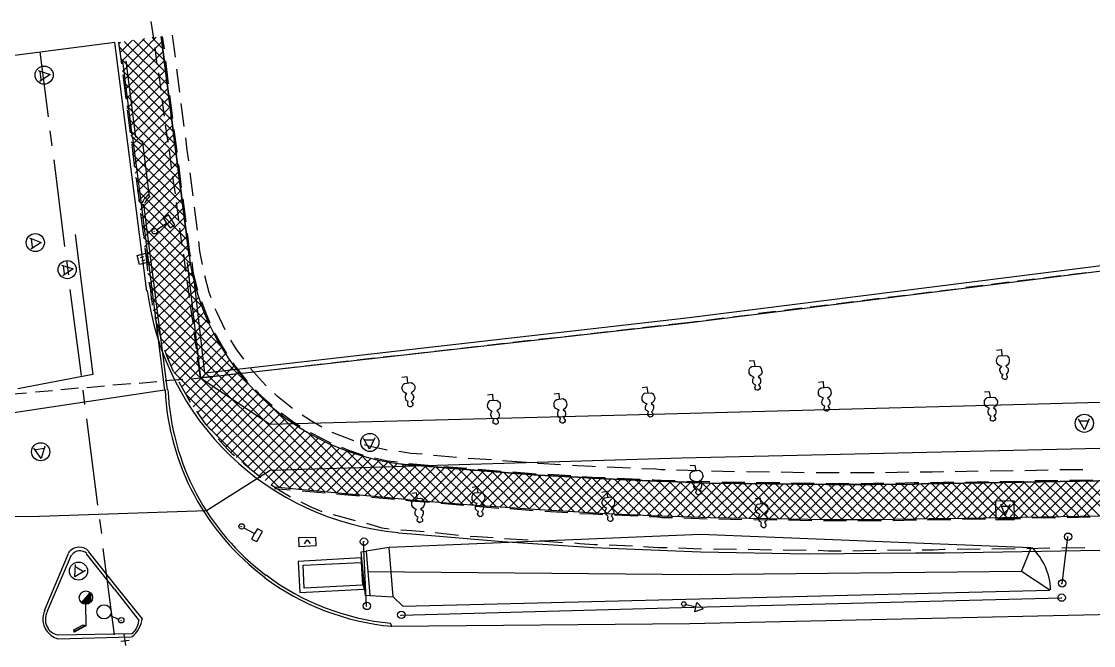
# Model space of a CAD drawing. Header units: millimetres. Extents: x -160 to 389, y -61 to 142.
# Drawn here: x 50.9 to 114.3, y 39.9 to 76.9 of the extents above; entities that cross this region are included whole.
import ezdxf

# ---------------------------------------------------------------- set-up
doc = ezdxf.new("R2010")
doc.units = ezdxf.units.MM
for name, color, linetype, true_color in [('PDF_C-ROAD', 7, 'Continuous', 0x989999), ('PDF_xref_2D-survey$(UV_map)$GR-39', 7, 'Continuous', 0xdcdcdc), ('PDF_xref_2D-survey$(UV_map)$GR-41', 7, 'Continuous', 0xdcdcdc), ('PDF_xref_2D-survey$(UV_map)$GR-45', 7, 'Continuous', 0xdcdcdc), ('PDF_xref_2D-survey$(UV_map)$GR-46', 7, 'Continuous', 0xdcdcdc), ('PDF_xref_2D-survey$(UV_map)$GR-75', 7, 'Continuous', 0xdcdcdc), ('PDF_xref_2D-survey$(UV_map)$GR-85', 7, 'Continuous', 0xdcdcdc), ('PDF_xref_2D-survey$(UV_map)$SI-39', 7, 'Continuous', 0xdcdcdc), ('PDF_xref_2D-survey$(UV_map)$SI-75', 7, 'Continuous', 0xdcdcdc), ('PDF_xref_2D-survey$(UV_map)$SI-82', 7, 'Continuous', 0xdcdcdc)]:
    doc.layers.add(name, color=color, linetype=linetype, true_color=true_color)
doc.layers.add('PDF_C-ROAD-CORR', color=60, linetype='Continuous')
doc.layers.add('PDF_xref_Boundary$lines$(UV_map)$GR-10', color=8, linetype='Continuous')

msp = doc.modelspace()

# ---------------------------------------------------------------- linework, layer by layer
at = {"layer": 'PDF_C-ROAD', "color": 1, "lineweight": 25, "true_color": 0xff0100}
for points in [[(58.303, 60.918), (56.414, 75.629), (47.575, 74.495), (49.204, 61.557)], [(140.522, 43.125), (135.958, 44.113), (133.399, 44.608), (130.841, 45.015), (128.224, 45.334), (125.637, 45.538), (123.049, 45.625), (120.433, 45.654), (105.489, 45.393), (103.774, 45.393), (97.436, 45.334), (91.069, 45.451), (84.731, 45.712), (79.352, 46.061), (73.974, 46.526), (73.16, 46.585)]]:
    msp.add_lwpolyline(points, dxfattribs=at)
at = {"layer": 'PDF_C-ROAD', "color": 7, "lineweight": 25}
for points in [[(52.489, 71.239), (51.995, 75.076)], [(52.692, 69.523), (52.576, 70.395)], [(53.448, 63.563), (52.809, 68.68)], [(53.681, 61.877), (53.565, 62.72)], [(54.437, 55.917), (53.768, 61.005)], [(54.64, 54.202), (54.524, 55.045)], [(55.396, 48.242), (54.757, 53.359)], [(55.629, 46.555), (55.512, 47.399)], [(56.385, 40.566), (55.716, 45.683)]]:
    msp.add_lwpolyline(points, dxfattribs=at)
at = {"layer": 'PDF_C-ROAD', "color": 1, "lineweight": 25, "true_color": 0xff0100}
msp.add_arc((74.667, 63.03), 16.471, 187.24266, 264.81711, dxfattribs=at)
at = {"layer": 'PDF_C-ROAD-CORR', "color": 8, "lineweight": 25, "true_color": 0x767676}
for points in [[(56.617, 75.658), (56.792, 74.378)], [(59.205, 75.977), (59.321, 75.251)], [(59.408, 74.553), (59.554, 73.186)], [(56.879, 73.71), (57.053, 72.343)], [(59.641, 72.518), (59.815, 71.151)], [(57.141, 71.646), (57.315, 70.279)], [(59.902, 70.483), (60.077, 69.174), (60.077, 69.116)], [(57.402, 69.61), (57.489, 68.855), (57.577, 68.244)], [(60.164, 68.418), (60.339, 67.052)], [(57.664, 67.575), (57.838, 66.209)], [(60.426, 66.383), (60.6, 65.017)], [(57.925, 65.511), (58.1, 64.174)], [(60.687, 64.348), (60.833, 63.185), (60.891, 62.982)], [(58.187, 63.476), (58.274, 62.691), (58.333, 62.11)], [(60.978, 62.313), (61.036, 61.993), (61.298, 60.976)], [(58.42, 61.441), (58.507, 60.976), (58.507, 60.947), (58.565, 60.511), (58.565, 60.423), (58.594, 60.336), (58.594, 60.249), (58.623, 60.133), (58.623, 60.074)], [(61.531, 60.307), (61.763, 59.667), (62.025, 59.028)], [(58.769, 59.406), (58.798, 59.289), (58.827, 59.173), (58.972, 58.592), (59.001, 58.534), (59.147, 58.068)], [(62.316, 58.417), (62.839, 57.516), (63.013, 57.225)], [(59.35, 57.429), (59.437, 57.167), (59.525, 56.935), (59.757, 56.411), (59.786, 56.353), (59.786, 56.324), (59.873, 56.15)], [(63.391, 56.673), (63.508, 56.498), (64.234, 55.568)], [(60.193, 55.539), (60.862, 54.347)], [(64.729, 55.074), (65.107, 54.667), (65.717, 54.144)], [(61.24, 53.795), (61.647, 53.184), (61.792, 53.01), (61.821, 52.981), (62.083, 52.69)], [(66.24, 53.707), (66.996, 53.155), (67.374, 52.922)], [(62.519, 52.167), (63.101, 51.527), (63.333, 51.294), (63.478, 51.178)], [(67.956, 52.545), (68.014, 52.515), (69.09, 51.963), (69.177, 51.934)], [(69.816, 51.672), (70.223, 51.498), (71.096, 51.207)], [(71.764, 51.033), (72.549, 50.858), (73.131, 50.8)], [(64.002, 50.742), (65.048, 49.87)], [(73.799, 50.713), (73.828, 50.713), (75.166, 50.597)], [(75.864, 50.538), (77.23, 50.422)], [(77.899, 50.364), (79.265, 50.248)], [(79.963, 50.219), (81.329, 50.102)], [(82.027, 50.073), (83.394, 49.986)], [(84.062, 49.928), (84.644, 49.899), (85.429, 49.87)], [(86.126, 49.841), (87.493, 49.783)], [(88.191, 49.754), (88.452, 49.724), (88.743, 49.724), (89.557, 49.695)], [(90.255, 49.666), (91.592, 49.637), (91.621, 49.637)], [(92.319, 49.608), (93.685, 49.608)], [(94.354, 49.579), (95.75, 49.579)], [(96.418, 49.55), (97.785, 49.55)], [(98.482, 49.521), (98.541, 49.521), (99.849, 49.521)], [(100.547, 49.521), (101.303, 49.55), (101.913, 49.55)], [(102.611, 49.55), (103.687, 49.579), (103.977, 49.579)], [(104.675, 49.579), (104.791, 49.579), (105.431, 49.608), (105.489, 49.608), (106.042, 49.608)], [(106.739, 49.608), (108.106, 49.637)], [(108.774, 49.637), (110.17, 49.666)], [(110.839, 49.695), (112.205, 49.695)], [(112.903, 49.724), (114.269, 49.724)], [(65.63, 49.463), (66.211, 49.085), (66.735, 48.765), (66.793, 48.736)], [(65.862, 49.23), (66.793, 49.143)], [(67.491, 49.085), (68.857, 48.969)], [(69.526, 48.91), (70.892, 48.794)], [(67.403, 48.445), (68.043, 48.125), (68.653, 47.864)], [(71.59, 48.707), (72.956, 48.591)], [(73.625, 48.532), (73.887, 48.503), (75.02, 48.416)], [(75.689, 48.358), (77.056, 48.242)], [(69.322, 47.689), (70.63, 47.34)], [(77.753, 48.184), (79.12, 48.067)], [(79.788, 48.038), (81.155, 47.922)], [(81.853, 47.893), (83.219, 47.806)], [(83.917, 47.747), (84.702, 47.718), (85.283, 47.689)], [(85.981, 47.66), (87.347, 47.602)], [(71.299, 47.166), (72.2, 46.904), (72.636, 46.846)], [(88.016, 47.573), (88.51, 47.544), (88.801, 47.515), (89.412, 47.515)], [(90.08, 47.486), (91.447, 47.428)], [(92.145, 47.428), (93.511, 47.399)], [(94.209, 47.399), (95.575, 47.37)], [(96.273, 47.37), (97.639, 47.34)], [(98.337, 47.34), (98.599, 47.34), (99.704, 47.34)], [(100.372, 47.34), (101.361, 47.34), (101.768, 47.34)], [(102.436, 47.34), (103.745, 47.37), (103.832, 47.37)], [(104.501, 47.37), (104.588, 47.399), (104.82, 47.399), (105.46, 47.399), (105.518, 47.399), (105.867, 47.399)], [(106.565, 47.428), (107.931, 47.428)], [(108.629, 47.457), (109.995, 47.457)], [(110.693, 47.486), (112.06, 47.515)], [(112.757, 47.515), (114.124, 47.544)], [(73.334, 46.788), (73.683, 46.759), (73.974, 46.73), (74.701, 46.672)], [(75.369, 46.614), (76.736, 46.468)], [(77.434, 46.41), (77.841, 46.381), (78.8, 46.323)], [(79.469, 46.265), (80.864, 46.178)], [(81.533, 46.119), (81.591, 46.119), (82.899, 46.032)], [(83.597, 46.003), (83.917, 45.974), (84.76, 45.916), (84.963, 45.916)], [(85.661, 45.887), (87.028, 45.829)], [(87.696, 45.8), (88.569, 45.741), (88.859, 45.741), (89.092, 45.741)], [(89.761, 45.712), (91.127, 45.654)], [(108.309, 45.654), (109.676, 45.683)], [(110.373, 45.683), (111.74, 45.712)], [(112.438, 45.712), (113.804, 45.741)], [(91.825, 45.654), (93.191, 45.625)], [(93.889, 45.625), (95.255, 45.596)], [(95.953, 45.596), (97.32, 45.567)], [(98.017, 45.567), (98.628, 45.538), (99.384, 45.538)], [(100.082, 45.538), (101.39, 45.567), (101.448, 45.567)], [(102.117, 45.567), (103.512, 45.596)], [(104.181, 45.596), (104.617, 45.596), (104.85, 45.596), (105.489, 45.625), (105.547, 45.625)], [(106.245, 45.625), (107.611, 45.654)]]:
    msp.add_lwpolyline(points, dxfattribs=at)
at = {"layer": 'PDF_C-ROAD-CORR', "lineweight": 25}
for points in [[(56.646, 75.57), (56.733, 75.658)], [(56.704, 75.018), (57.46, 75.774)], [(56.763, 74.466), (58.158, 75.861)], [(56.85, 73.913), (58.856, 75.948)], [(56.908, 73.361), (59.176, 75.658)], [(59.495, 73.157), (56.966, 75.687)], [(59.408, 73.884), (57.518, 75.774)], [(59.321, 74.582), (58.071, 75.832)], [(59.234, 75.28), (58.623, 75.919)], [(59.583, 72.46), (56.646, 75.396)], [(56.995, 72.838), (59.263, 75.105)], [(59.67, 71.762), (56.733, 74.698)], [(57.053, 72.285), (59.321, 74.553)], [(59.786, 71.035), (56.85, 73.971)], [(57.111, 71.733), (59.408, 74)], [(59.873, 70.337), (56.937, 73.274)], [(57.199, 71.18), (59.466, 73.448)], [(57.693, 67.343), (59.961, 69.64), (57.024, 72.576)], [(57.257, 70.628), (59.525, 72.896)], [(57.344, 70.076), (59.612, 72.372)], [(60.048, 68.942), (57.111, 71.878)], [(57.402, 69.552), (59.67, 71.82)], [(60.135, 68.215), (57.199, 71.151)], [(57.46, 69), (59.757, 71.268)], [(60.222, 67.517), (57.286, 70.454)], [(57.548, 68.448), (59.815, 70.715)], [(57.606, 67.895), (59.873, 70.163)], [(60.309, 66.819), (57.373, 69.756)], [(60.397, 66.093), (57.46, 69.029)], [(57.751, 66.819), (60.019, 69.087)], [(57.809, 66.267), (60.106, 68.535)], [(60.484, 65.395), (57.548, 68.331)], [(57.896, 65.715), (60.164, 67.982)], [(58.303, 62.429), (60.571, 64.697), (57.635, 67.633)], [(57.955, 65.162), (60.222, 67.43)], [(60.658, 63.97), (57.722, 66.907)], [(58.042, 64.61), (60.309, 66.878)], [(60.775, 63.273), (57.838, 66.209)], [(58.1, 64.057), (60.368, 66.354)], [(60.862, 62.546), (57.925, 65.511)], [(58.158, 63.534), (60.426, 65.802)], [(61.007, 61.79), (58.013, 64.813)], [(58.245, 62.982), (60.513, 65.249)], [(61.24, 60.947), (58.1, 64.087)], [(58.391, 61.877), (60.658, 64.145)], [(58.449, 61.325), (60.717, 63.621)], [(61.531, 60.045), (58.187, 63.389)], [(58.507, 60.801), (60.775, 63.069)], [(61.967, 58.97), (58.274, 62.691)], [(58.594, 60.249), (60.862, 62.517)], [(62.635, 57.69), (58.362, 61.964)], [(58.71, 59.726), (60.978, 62.022)], [(61.821, 52.981), (64.263, 55.452), (58.449, 61.266)], [(58.798, 59.231), (61.094, 61.499)], [(58.943, 58.737), (61.211, 61.034)], [(70.194, 48.91), (58.565, 60.54)], [(59.088, 58.272), (61.356, 60.54)], [(58.681, 59.813), (69.526, 48.969), (71.561, 51.004)], [(59.234, 57.807), (61.531, 60.104)], [(59.379, 57.342), (61.676, 59.638)], [(68.828, 49.027), (58.856, 58.999)], [(59.554, 56.905), (61.879, 59.202)], [(59.728, 56.469), (62.054, 58.795)], [(59.932, 56.033), (62.257, 58.388)], [(68.159, 49.114), (59.117, 58.127)], [(60.135, 55.626), (62.49, 57.981)], [(67.461, 49.172), (59.437, 57.196)], [(60.368, 55.248), (62.723, 57.574)], [(60.6, 54.841), (62.955, 57.196)], [(60.804, 54.463), (63.188, 56.818)], [(61.036, 54.056), (63.449, 56.469)], [(66.793, 49.23), (59.902, 56.121)], [(61.298, 53.707), (63.711, 56.121)], [(61.56, 53.33), (64.002, 55.772)], [(60.629, 54.783), (66.124, 49.288), (68.828, 51.992)], [(62.112, 52.661), (64.554, 55.132)], [(62.403, 52.341), (64.874, 54.812)], [(62.693, 51.992), (65.194, 54.521)], [(62.955, 51.672), (65.514, 54.202)], [(63.275, 51.353), (65.833, 53.94)], [(70.863, 48.852), (65.543, 54.202)], [(63.595, 51.062), (66.182, 53.649)], [(63.915, 50.771), (66.531, 53.388)], [(64.38, 50.422), (61.909, 52.893)], [(64.263, 50.509), (66.88, 53.126)], [(64.612, 50.219), (67.258, 52.893)], [(64.932, 49.957), (67.636, 52.632)], [(65.31, 49.695), (68.043, 52.428)], [(65.659, 49.434), (68.421, 52.196)], [(71.561, 48.794), (67.781, 52.574)], [(66.706, 49.23), (69.264, 51.789)], [(67.258, 49.172), (69.7, 51.614)], [(67.839, 49.143), (70.136, 51.44)], [(72.229, 48.736), (69.06, 51.905)], [(70.107, 51.469), (72.898, 48.678), (74.788, 50.538)], [(68.392, 49.085), (70.601, 51.294)], [(68.944, 49.027), (71.067, 51.149)], [(70.078, 48.91), (72.055, 50.887)], [(70.66, 48.881), (72.578, 50.8)], [(73.596, 48.591), (71.037, 51.149)], [(74.265, 48.532), (71.881, 50.946)], [(74.933, 48.474), (72.636, 50.771)], [(71.212, 48.823), (73.102, 50.713)], [(71.793, 48.765), (73.654, 50.655)], [(72.346, 48.707), (74.236, 50.597)], [(75.602, 48.416), (73.363, 50.684)], [(73.48, 48.62), (75.369, 50.509)], [(74.032, 50.626), (76.3, 48.358), (78.219, 50.248)], [(74.032, 48.562), (75.922, 50.451)], [(74.613, 48.503), (76.503, 50.393)], [(76.968, 48.3), (74.73, 50.568)], [(75.166, 48.474), (77.056, 50.364)], [(77.637, 48.242), (75.398, 50.509)], [(75.747, 48.416), (77.637, 50.306)], [(78.306, 48.213), (76.067, 50.451)], [(78.974, 48.154), (76.736, 50.393)], [(76.881, 48.329), (78.771, 50.219)], [(79.643, 48.096), (77.404, 50.335)], [(77.434, 48.271), (79.352, 50.19)], [(78.015, 48.213), (79.934, 50.131)], [(78.073, 50.277), (80.312, 48.067), (82.231, 49.986)], [(80.951, 48.009), (78.742, 50.219)], [(81.62, 47.951), (79.411, 50.19)], [(82.289, 47.922), (80.079, 50.131)], [(78.596, 48.184), (80.515, 50.102)], [(79.178, 48.125), (81.097, 50.044)], [(79.73, 48.096), (81.649, 50.015)], [(82.928, 47.893), (80.748, 50.073)], [(80.893, 48.009), (82.812, 49.957)], [(83.597, 47.835), (81.417, 50.044)], [(81.475, 47.98), (83.394, 49.899)], [(84.237, 47.806), (82.056, 49.986)], [(82.056, 47.951), (83.975, 49.87)], [(82.638, 47.893), (84.586, 49.841)], [(84.905, 47.777), (82.725, 49.957)], [(83.219, 47.864), (85.167, 49.812)], [(83.364, 49.899), (85.545, 47.747), (87.522, 49.695)], [(83.801, 47.835), (85.748, 49.783)], [(86.185, 47.718), (84.033, 49.87)], [(84.382, 47.806), (86.33, 49.754)], [(86.853, 47.689), (84.673, 49.841)], [(84.963, 47.777), (86.94, 49.724)], [(87.493, 47.66), (85.341, 49.812)], [(88.132, 47.631), (85.981, 49.783)], [(86.155, 47.718), (88.103, 49.695)], [(88.772, 47.602), (86.621, 49.754)], [(86.737, 47.689), (88.714, 49.666)], [(89.412, 47.573), (87.26, 49.724)], [(87.318, 47.66), (89.295, 49.637)], [(87.9, 47.631), (89.906, 49.608)], [(90.051, 47.544), (87.929, 49.695)], [(88.51, 47.602), (90.487, 49.608), (92.581, 47.486)], [(90.691, 47.544), (88.569, 49.666)], [(89.092, 47.573), (91.098, 49.579)], [(91.331, 47.515), (89.208, 49.637)], [(89.702, 47.573), (91.679, 49.55)], [(91.97, 47.486), (89.848, 49.608)], [(90.284, 47.544), (92.29, 49.55)], [(90.894, 47.515), (92.9, 49.55)], [(93.22, 47.486), (91.127, 49.579)], [(91.476, 47.515), (93.511, 49.521)], [(93.831, 47.457), (91.738, 49.55)], [(92.086, 47.486), (94.122, 49.521)], [(94.47, 47.457), (92.377, 49.55)], [(92.697, 47.486), (94.732, 49.521)], [(95.081, 47.457), (92.988, 49.55)], [(93.307, 47.486), (95.343, 49.521)], [(95.721, 47.428), (93.627, 49.521)], [(93.918, 47.457), (95.953, 49.492)], [(96.331, 47.428), (94.267, 49.521)], [(94.529, 47.457), (96.564, 49.492)], [(96.971, 47.428), (94.877, 49.521)], [(95.139, 47.457), (97.174, 49.492)], [(97.581, 47.428), (95.517, 49.492)], [(98.221, 47.399), (96.128, 49.492)], [(98.831, 47.399), (96.767, 49.492)], [(100.023, 47.399), (102.088, 49.492)], [(100.634, 47.399), (102.727, 49.492)], [(101.099, 49.463), (103.134, 47.428), (105.227, 49.521)], [(101.244, 47.399), (103.338, 49.492)], [(101.71, 49.463), (103.745, 47.428), (105.838, 49.521)], [(101.884, 47.428), (103.977, 49.492)], [(104.355, 47.457), (102.32, 49.492)], [(102.495, 47.428), (104.588, 49.521)], [(104.937, 47.457), (102.931, 49.492)], [(105.547, 47.457), (103.541, 49.492)], [(106.158, 47.486), (104.123, 49.492)], [(104.384, 47.457), (106.478, 49.55)], [(106.768, 47.486), (104.733, 49.521)], [(104.995, 47.457), (107.088, 49.55)], [(107.379, 47.486), (105.344, 49.521)], [(105.634, 47.457), (107.728, 49.55)], [(107.989, 47.515), (105.954, 49.55)], [(106.274, 47.486), (108.367, 49.579)], [(108.6, 47.515), (106.565, 49.55)], [(106.885, 47.486), (108.978, 49.579)], [(109.21, 47.515), (107.175, 49.55)], [(107.524, 47.486), (109.617, 49.608)], [(109.821, 47.544), (107.786, 49.579)], [(108.135, 47.515), (110.228, 49.608)], [(110.402, 47.544), (108.396, 49.579)], [(108.774, 47.515), (110.868, 49.608)], [(111.013, 47.544), (109.007, 49.579)], [(109.385, 47.544), (111.478, 49.637)], [(111.624, 47.573), (109.588, 49.579)], [(110.025, 47.544), (112.118, 49.637)], [(112.234, 47.573), (110.199, 49.608)], [(110.635, 47.544), (112.728, 49.637)], [(112.845, 47.573), (110.809, 49.608)], [(111.275, 47.573), (113.368, 49.666)], [(113.455, 47.602), (111.42, 49.608)], [(111.914, 47.573), (114.008, 49.666)], [(114.066, 47.602), (112.031, 49.637)], [(112.525, 47.573), (114.618, 49.666)], [(114.676, 47.602), (112.641, 49.637)], [(113.164, 47.602), (115.258, 49.695)], [(115.258, 47.631), (113.252, 49.637)], [(113.775, 47.602), (115.868, 49.695)], [(115.868, 47.631), (113.862, 49.666)], [(95.75, 47.428), (97.756, 49.463)], [(96.36, 47.428), (98.366, 49.463)], [(96.942, 47.428), (99.006, 49.463)], [(99.442, 47.399), (97.378, 49.463)], [(97.552, 47.428), (99.616, 49.463)], [(100.082, 47.399), (98.017, 49.463)], [(98.163, 47.399), (100.227, 49.463)], [(100.692, 47.399), (98.628, 49.463)], [(98.773, 47.399), (100.837, 49.463)], [(101.303, 47.399), (99.238, 49.463)], [(99.413, 47.399), (101.477, 49.463)], [(101.913, 47.428), (99.849, 49.463)], [(102.524, 47.428), (100.489, 49.463)]]:
    msp.add_lwpolyline(points, dxfattribs=at)
at = {"layer": 'PDF_C-ROAD-CORR', "color": 1, "lineweight": 25, "true_color": 0xff0100}
msp.add_lwpolyline([(60.804, 63.011), (60.019, 69.174), (59.147, 75.977), (60.019, 69.174), (60.775, 63.185, 0.351465), (73.77, 50.633)], format="xyb", dxfattribs=at)
at = {"layer": 'PDF_C-ROAD-CORR', "color": 5, "lineweight": 25}
for points in [[(59.99, 74.756), (59.815, 76.065)], [(60.251, 72.692), (60.077, 74.059)], [(60.513, 70.657), (60.339, 72.024)], [(60.775, 68.622), (60.687, 69.262), (60.6, 69.988)], [(61.036, 66.558), (60.862, 67.924)], [(61.298, 64.523), (61.124, 65.889)], [(61.589, 62.488), (61.443, 63.273), (61.385, 63.854)], [(62.112, 60.511), (61.996, 60.83), (61.734, 61.819)], [(62.926, 58.621), (62.432, 59.667), (62.345, 59.871)], [(64.031, 56.876), (63.595, 57.487), (63.275, 58.01)], [(65.368, 55.306), (65.136, 55.539), (64.438, 56.324)], [(66.909, 53.969), (66.037, 54.667), (65.862, 54.841)], [(68.653, 52.864), (68.043, 53.213), (67.491, 53.562)], [(70.543, 52.05), (70.282, 52.138), (69.264, 52.545)], [(72.52, 51.498), (71.444, 51.73), (71.183, 51.818)], [(74.584, 51.265), (73.916, 51.294), (73.218, 51.411)], [(76.62, 51.062), (75.253, 51.178)], [(78.684, 50.916), (77.666, 50.975), (77.317, 51.004)], [(80.748, 50.771), (79.352, 50.858)], [(82.783, 50.626), (81.446, 50.713), (81.417, 50.713)], [(84.847, 50.509), (84.644, 50.538), (83.771, 50.568), (83.481, 50.597)], [(86.911, 50.422), (85.545, 50.48)], [(88.976, 50.335), (88.714, 50.335), (88.423, 50.364), (87.58, 50.393)], [(91.011, 50.277), (89.644, 50.306)], [(93.075, 50.219), (91.708, 50.248)], [(95.139, 50.19), (93.773, 50.219)], [(97.203, 50.161), (95.837, 50.19)], [(99.267, 50.161), (98.541, 50.161), (97.901, 50.161)], [(101.332, 50.161), (101.303, 50.161), (99.936, 50.161)], [(103.396, 50.19), (102, 50.161)], [(105.431, 50.219), (105.402, 50.219), (104.762, 50.19), (104.559, 50.19), (104.065, 50.19)], [(107.495, 50.248), (106.129, 50.219)], [(109.559, 50.277), (108.193, 50.248)], [(111.624, 50.306), (110.257, 50.277)], [(113.688, 50.335), (112.321, 50.335)]]:
    msp.add_lwpolyline(points, dxfattribs=at)
at = {"layer": 'PDF_C-ROAD-CORR', "color": 1, "lineweight": 25, "true_color": 0xff0100}
for points in [[(119.212, 49.754), (112.35, 49.637), (105.489, 49.521), (105.431, 49.521), (104.791, 49.521), (104.559, 49.521), (103.716, 49.492), (101.303, 49.463), (98.541, 49.463), (91.592, 49.55), (88.743, 49.666), (88.452, 49.666), (84.644, 49.841), (83.801, 49.899), (81.475, 50.015), (77.695, 50.306), (73.828, 50.626), (73.538, 50.655), (73.218, 50.684)], [(73.741, 50.626), (73.828, 50.626), (77.695, 50.306), (81.475, 50.015), (83.801, 49.899), (84.644, 49.841), (88.452, 49.666), (88.743, 49.666), (91.592, 49.55), (98.541, 49.463), (101.303, 49.463), (103.716, 49.492), (104.559, 49.521), (104.791, 49.521), (105.431, 49.521), (105.489, 49.521), (112.35, 49.637), (119.212, 49.754)], [(65.862, 49.317), (73.596, 48.591), (73.887, 48.562), (77.753, 48.242), (81.533, 47.98), (83.859, 47.835), (84.702, 47.777), (88.51, 47.602), (88.801, 47.602), (91.65, 47.515), (98.599, 47.399), (101.361, 47.399), (103.745, 47.428), (104.588, 47.457), (104.82, 47.457), (105.46, 47.457), (105.518, 47.457), (112.379, 47.573), (119.241, 47.689)]]:
    msp.add_lwpolyline(points, dxfattribs=at)
at = {"layer": 'PDF_xref_2D-survey$(UV_map)$GR-39', "lineweight": 25}
for points in [[(60.687, 62.604), (61.472, 55.772), (90.284, 59.028), (119.677, 62.72), (119.619, 63.011), (90.226, 59.319), (61.734, 56.062), (60.978, 62.633)], [(71.299, 42.253), (71.125, 46.061)], [(73.334, 41.729), (90.662, 42.194), (112.409, 42.747)]]:
    msp.add_lwpolyline(points, dxfattribs=at)
at = {"layer": 'PDF_xref_2D-survey$(UV_map)$GR-41', "lineweight": 25}
for points in [[(72.869, 42.805), (73.451, 42.253), (111.74, 43.212), (110.054, 44.317), (110.635, 45.712), (91.069, 46.497), (72.636, 45.741), (71.27, 45.509)], [(110.054, 44.317), (90.982, 44.113), (71.357, 44.288)]]:
    msp.add_lwpolyline(points, dxfattribs=at)
msp.add_arc((108.247, 43.144), 3.533, 1.21116, 46.72752, dxfattribs=at)
at = {"layer": 'PDF_xref_2D-survey$(UV_map)$GR-45', "lineweight": 25}
for points in [[(57.46, 69.988), (57.955, 66.064)], [(58.071, 69.552), (58.42, 66.645)], [(61.472, 55.772), (65.572, 53.039), (90.458, 53.678), (119.124, 54.463), (117.991, 62.429)], [(61.821, 47.922), (65.601, 50.306), (89.964, 51.033), (123.224, 51.818), (167.008, 52.69), (194.307, 47.835), (200.616, 48.125), (200.994, 42.66), (192.796, 42.689), (166.921, 42.311), (128.05, 42.049), (90.429, 41.206), (72.782, 41.061)], [(71.503, 42.892), (72.869, 42.805), (72.636, 45.741), (71.27, 45.509)]]:
    msp.add_lwpolyline(points, dxfattribs=at)
msp.add_lwpolyline([(71.154, 43.27), (70.979, 45.131), (67.258, 44.898), (67.345, 43.067)], close=True, dxfattribs=at)
at = {"layer": 'PDF_xref_2D-survey$(UV_map)$GR-46', "lineweight": 25}
for points in [[(57.46, 69.988), (56.879, 74.524)], [(57.053, 74.553), (57.635, 70.017)], [(58.042, 69.698), (58.071, 69.552)], [(58.449, 66.5), (58.42, 66.645)], [(57.955, 66.064), (59.35, 55.045)], [(59.525, 55.074), (58.129, 66.064)], [(53.652, 45.363), (52.227, 41.991)], [(53.826, 45.276), (52.402, 41.962)], [(56.385, 43.27), (54.727, 45.363)], [(54.844, 45.48), (56.53, 43.357), (58.013, 41.526)], [(57.809, 41.468), (56.414, 43.27)], [(57.431, 40.625), (53.041, 40.537)], [(72.724, 41.235), (72.782, 41.061)], [(57.373, 40.421), (53.012, 40.305)]]:
    msp.add_lwpolyline(points, dxfattribs=at)
for points in [[(54.748, 45.368, 0.21526), (54.269, 45.538, 0.211101), (53.856, 45.289)], [(52.254, 42.008, 0.257325), (52.346, 40.846, 0.179671), (53.034, 40.33)]]:
    msp.add_lwpolyline(points, format="xyb", dxfattribs=at)
msp.add_lwpolyline([(71.241, 42.863), (70.979, 45.48), (71.27, 45.509), (71.503, 42.892)], close=True, dxfattribs=at)
for centre, radius, start, end in [((58.647, 70.968), 1.497, 219.26229, 248.21677), ((58.908, 71.2), 1.672, 223.21742, 240.41645), ((59.374, 65.444), 1.526, 126.61462, 155.44271), ((59.141, 65.676), 1.061, 127.76819, 156.55235), ((74.114, 55.791), 14.756, 182.84263, 233.28086), ((74.085, 55.733), 14.552, 182.59544, 233.20946), ((54.286, 44.975), 0.77, 91.61218, 146.15927), ((54.315, 44.975), 0.77, 43.57447, 92.49653), ((74.143, 55.82), 14.814, 233.19298, 264.80614), ((74.114, 55.762), 14.581, 233.06663, 264.55894), ((53.239, 41.486), 0.945, 149.6694, 216.29051), ((56.408, 41.748), 1.643, 307.34522, 353.24606), ((56.495, 41.603), 1.352, 314.76649, 354.78413), ((53.21, 41.486), 0.945, 215.92798, 260.3237)]:
    msp.add_arc(centre, radius, start, end, dxfattribs=at)
at = {"layer": 'PDF_xref_2D-survey$(UV_map)$GR-75', "lineweight": 25}
msp.add_lwpolyline([(112.786, 46.352), (112.438, 43.59)], dxfattribs=at)
msp.add_lwpolyline([(71.067, 43.503), (67.607, 43.328), (67.549, 44.695), (70.979, 44.84)], close=True, dxfattribs=at)
at = {"layer": 'PDF_xref_2D-survey$(UV_map)$GR-85', "lineweight": 25}
for points in [[(54.059, 64.261), (55.105, 55.975), (50.657, 55.132)], [(59.35, 55.045), (50.425, 53.707)], [(48.012, 47.631), (51.384, 47.573), (61.821, 47.922)]]:
    msp.add_lwpolyline(points, dxfattribs=at)
at = {"layer": 'PDF_xref_2D-survey$(UV_map)$SI-39', "lineweight": 25}
for points in [[(71.154, 46.09), (71.125, 46.061), (71.125, 46.09)], [(112.409, 42.718), (112.409, 42.747), (112.438, 42.747)], [(71.27, 42.253), (71.299, 42.253), (71.27, 42.282)], [(73.334, 41.7), (73.334, 41.729), (73.363, 41.729)]]:
    msp.add_lwpolyline(points, dxfattribs=at)
for centre in [(71.149, 46.08), (112.434, 42.766), (71.323, 42.271), (73.358, 41.748)]:
    msp.add_circle(centre, 0.218, dxfattribs=at)
at = {"layer": 'PDF_xref_2D-survey$(UV_map)$SI-75', "lineweight": 25}
for points in [[(51.878, 73.971), (52.576, 73.739), (51.966, 73.332)], [(52.082, 73.39), (52.053, 73.448), (51.995, 73.942)], [(58.856, 64.523), (59.466, 64.93), (59.67, 64.668), (59.961, 64.842), (59.583, 65.424), (59.292, 65.22), (59.466, 64.93)], [(58.74, 64.465), (58.74, 64.435), (58.71, 64.465)], [(51.355, 64.057), (52.053, 63.796), (51.442, 63.389)], [(51.529, 63.476), (51.529, 63.505), (51.471, 63.999)], [(57.925, 62.895), (58.129, 62.953)], [(53.245, 62.458), (53.942, 62.226), (53.332, 61.819)], [(53.419, 61.877), (53.419, 61.935), (53.361, 62.429)], [(58.187, 62.749), (57.984, 62.691)], [(114.066, 53.359), (113.775, 52.69), (113.426, 53.33)], [(113.484, 53.242), (113.513, 53.242), (114.008, 53.242)], [(71.793, 52.225), (71.474, 51.556), (71.125, 52.196)], [(71.183, 52.108), (71.241, 52.108), (71.735, 52.108)], [(52.256, 51.73), (52.053, 51.004), (51.617, 51.614)], [(51.675, 51.498), (51.733, 51.527), (52.227, 51.614)], [(108.803, 48.3), (109.094, 47.602), (109.385, 48.3)], [(109.327, 48.154), (109.298, 48.154), (108.862, 48.154)], [(63.915, 46.992), (63.885, 46.962), (63.885, 46.992)], [(64.031, 46.904), (64.67, 46.555), (64.496, 46.236), (64.816, 46.09), (65.136, 46.672), (64.845, 46.846), (64.67, 46.555)], [(112.816, 46.352), (112.786, 46.352), (112.786, 46.381)], [(67.636, 45.945), (67.781, 46.178), (67.956, 45.974)], [(54.669, 44.375), (54.03, 43.997), (54.088, 44.724)], [(54.088, 44.608), (54.146, 44.578), (54.553, 44.317)], [(112.438, 43.59), (112.409, 43.59), (112.438, 43.619)], [(54.931, 42.543), (54.989, 42.921), (54.931, 42.979), (54.873, 42.921), (54.931, 42.863), (54.815, 42.863), (54.786, 42.805), (54.989, 42.805), (54.931, 42.689), (54.727, 42.747), (54.727, 42.689), (54.931, 42.631), (54.873, 42.572), (54.669, 42.631), (54.611, 42.572), (54.902, 42.543), (54.844, 42.485), (54.553, 42.514), (54.495, 42.456), (54.844, 42.427), (54.989, 42.631), (54.989, 42.747), (54.727, 42.427), (54.611, 42.427), (54.989, 42.863), (54.931, 42.921), (54.495, 42.427), (54.437, 42.456), (54.931, 43.038)], [(54.669, 42.369), (54.698, 41.09), (54.001, 40.712), (53.972, 40.857), (54.524, 41.148), (54.698, 41.09), (54.64, 41.09), (54.03, 40.77), (54.001, 40.712)], [(90.139, 42.369), (90.778, 42.224), (90.836, 42.485), (91.214, 42.107), (90.72, 41.933), (90.778, 42.224)], [(56.617, 41.468), (56.123, 41.7)], [(56.763, 41.439), (56.763, 41.41), (56.792, 41.41)], [(56.763, 40.188), (57.257, 40.247)], [(57.053, 39.927), (56.966, 40.595)]]:
    msp.add_lwpolyline(points, dxfattribs=at)
for points in [[(58.245, 63.156), (58.391, 62.633), (57.867, 62.488), (57.722, 63.011)], [(109.617, 48.503), (108.513, 48.474), (108.542, 47.37), (109.647, 47.399)], [(67.316, 45.77), (67.287, 46.323), (68.276, 46.352), (68.305, 45.829)]]:
    msp.add_lwpolyline(points, close=True, dxfattribs=at)
for centre, radius in [((52.221, 73.701), 0.538), ((51.698, 63.786), 0.538), ((58.763, 64.455), 0.16), ((53.588, 62.187), 0.538), ((113.772, 53.087), 0.538), ((71.498, 51.953), 0.538), ((52.018, 51.401), 0.538), ((63.909, 46.981), 0.16), ((112.812, 46.371), 0.218), ((54.256, 44.336), 0.538), ((112.463, 43.609), 0.218), ((54.693, 42.766), 0.393), ((90.076, 42.388), 0.131), ((55.768, 41.923), 0.422), ((56.786, 41.428), 0.16)]:
    msp.add_circle(centre, radius, dxfattribs=at)
at = {"layer": 'PDF_xref_2D-survey$(UV_map)$SI-82', "lineweight": 25}
for points in [[(108.92, 57.109), (108.891, 57.429), (108.571, 57.4)], [(94.296, 56.469), (94.238, 56.789), (93.947, 56.76)], [(73.741, 55.481), (73.712, 55.83), (73.392, 55.801)], [(87.958, 54.87), (87.9, 55.219), (87.609, 55.19)], [(98.366, 55.219), (98.337, 55.539), (98.046, 55.51)], [(78.8, 54.434), (78.771, 54.783), (78.451, 54.754)], [(82.725, 54.521), (82.696, 54.841), (82.405, 54.812)], [(108.222, 54.638), (108.164, 54.958), (107.873, 54.929)], [(90.807, 50.277), (90.749, 50.597), (90.458, 50.568)], [(74.323, 48.62), (74.265, 48.969), (73.974, 48.939)], [(77.899, 48.969), (77.841, 49.317), (77.55, 49.288)], [(85.574, 48.707), (85.545, 49.056), (85.225, 48.998)], [(94.645, 48.329), (94.616, 48.649), (94.296, 48.62)]]:
    msp.add_lwpolyline(points, dxfattribs=at)
for points in [[(109.123, 57.109), (109.21, 57.08), (109.298, 56.964), (109.327, 56.876), (109.327, 56.76), (109.298, 56.644), (109.21, 56.528), (109.123, 56.469), (109.181, 56.411), (109.24, 56.353), (109.269, 56.266), (109.269, 56.179), (109.24, 56.121), (109.181, 56.033), (109.152, 56.004), (109.181, 55.917), (109.21, 55.859), (109.21, 55.801), (109.181, 55.743), (109.123, 55.684), (109.065, 55.684), (108.978, 55.713), (108.92, 55.772), (108.92, 55.83), (108.92, 55.888), (108.978, 55.975), (108.891, 56.004), (108.833, 56.062), (108.803, 56.15), (108.774, 56.208), (108.774, 56.295), (108.833, 56.382), (108.891, 56.44), (108.774, 56.498), (108.687, 56.557), (108.6, 56.673), (108.571, 56.789), (108.6, 56.905), (108.658, 57.022), (108.716, 57.08)], [(94.47, 56.469), (94.558, 56.44), (94.645, 56.324), (94.674, 56.237), (94.703, 56.121), (94.645, 55.975), (94.558, 55.888), (94.47, 55.83), (94.558, 55.772), (94.616, 55.684), (94.616, 55.626), (94.616, 55.539), (94.587, 55.452), (94.558, 55.394), (94.499, 55.365), (94.558, 55.277), (94.587, 55.219), (94.587, 55.161), (94.558, 55.103), (94.47, 55.045), (94.412, 55.045), (94.325, 55.074), (94.296, 55.132), (94.267, 55.19), (94.296, 55.248), (94.325, 55.336), (94.267, 55.365), (94.209, 55.423), (94.151, 55.481), (94.151, 55.568), (94.151, 55.655), (94.18, 55.743), (94.238, 55.801), (94.151, 55.83), (94.034, 55.917), (93.947, 56.033), (93.947, 56.15), (93.947, 56.266), (94.005, 56.382), (94.092, 56.44)], [(73.945, 55.51), (74.032, 55.452), (74.119, 55.365), (74.148, 55.277), (74.148, 55.132), (74.09, 55.016), (74.003, 54.929), (73.945, 54.87), (74.003, 54.812), (74.061, 54.725), (74.09, 54.638), (74.061, 54.58), (74.061, 54.492), (74.003, 54.434), (73.945, 54.376), (74.003, 54.318), (74.032, 54.26), (74.032, 54.173), (74.003, 54.114), (73.945, 54.056), (73.858, 54.056), (73.799, 54.085), (73.741, 54.144), (73.741, 54.202), (73.741, 54.289), (73.77, 54.376), (73.712, 54.405), (73.654, 54.434), (73.625, 54.521), (73.596, 54.609), (73.596, 54.667), (73.625, 54.754), (73.683, 54.841), (73.596, 54.87), (73.48, 54.958), (73.421, 55.074), (73.392, 55.19), (73.421, 55.277), (73.48, 55.394), (73.538, 55.452)], [(98.57, 55.219), (98.657, 55.19), (98.744, 55.074), (98.773, 54.987), (98.802, 54.87), (98.744, 54.754), (98.657, 54.638), (98.57, 54.58), (98.628, 54.521), (98.686, 54.434), (98.715, 54.376), (98.715, 54.289), (98.686, 54.202), (98.628, 54.144), (98.599, 54.114), (98.657, 54.027), (98.686, 53.969), (98.657, 53.911), (98.628, 53.853), (98.57, 53.795), (98.512, 53.795), (98.424, 53.824), (98.395, 53.882), (98.366, 53.94), (98.395, 53.998), (98.424, 54.085), (98.366, 54.114), (98.308, 54.173), (98.25, 54.231), (98.221, 54.318), (98.25, 54.405), (98.279, 54.492), (98.337, 54.551), (98.25, 54.609), (98.134, 54.667), (98.046, 54.783), (98.046, 54.899), (98.046, 55.016), (98.105, 55.132), (98.192, 55.19)], [(88.132, 54.899), (88.22, 54.841), (88.307, 54.754), (88.336, 54.667), (88.365, 54.551), (88.307, 54.405), (88.22, 54.318), (88.132, 54.26), (88.22, 54.202), (88.278, 54.114), (88.278, 54.056), (88.278, 53.969), (88.249, 53.882), (88.22, 53.824), (88.162, 53.766), (88.22, 53.707), (88.249, 53.649), (88.249, 53.562), (88.22, 53.504), (88.132, 53.475), (88.074, 53.446), (87.987, 53.504), (87.958, 53.533), (87.929, 53.62), (87.958, 53.678), (87.987, 53.766), (87.929, 53.795), (87.871, 53.853), (87.813, 53.911), (87.813, 53.998), (87.813, 54.056), (87.842, 54.173), (87.9, 54.231), (87.813, 54.26), (87.696, 54.347), (87.609, 54.463), (87.609, 54.58), (87.609, 54.667), (87.667, 54.783), (87.755, 54.87)], [(108.425, 54.638), (108.484, 54.609), (108.571, 54.492), (108.629, 54.405), (108.629, 54.289), (108.571, 54.144), (108.484, 54.056), (108.396, 53.998), (108.484, 53.94), (108.542, 53.853), (108.542, 53.795), (108.542, 53.707), (108.513, 53.62), (108.484, 53.562), (108.425, 53.533), (108.484, 53.446), (108.513, 53.388), (108.513, 53.33), (108.484, 53.271), (108.396, 53.213), (108.338, 53.213), (108.251, 53.242), (108.222, 53.3), (108.193, 53.359), (108.222, 53.417), (108.251, 53.504), (108.193, 53.533), (108.135, 53.591), (108.106, 53.649), (108.077, 53.737), (108.077, 53.824), (108.106, 53.911), (108.164, 53.969), (108.077, 53.998), (107.96, 54.085), (107.873, 54.202), (107.873, 54.318), (107.873, 54.434), (107.96, 54.551), (108.018, 54.609)], [(79.004, 54.463), (79.091, 54.405), (79.178, 54.318), (79.207, 54.231), (79.207, 54.114), (79.178, 53.969), (79.091, 53.882), (79.004, 53.824), (79.062, 53.766), (79.12, 53.678), (79.149, 53.62), (79.149, 53.533), (79.12, 53.446), (79.062, 53.388), (79.004, 53.33), (79.062, 53.271), (79.091, 53.213), (79.091, 53.126), (79.062, 53.068), (79.004, 53.039), (78.945, 53.01), (78.858, 53.068), (78.8, 53.097), (78.8, 53.155), (78.8, 53.242), (78.829, 53.33), (78.771, 53.359), (78.713, 53.417), (78.684, 53.475), (78.655, 53.562), (78.655, 53.62), (78.684, 53.737), (78.742, 53.795), (78.655, 53.824), (78.567, 53.911), (78.48, 54.027), (78.451, 54.144), (78.48, 54.231), (78.538, 54.347), (78.596, 54.434)], [(82.928, 54.551), (83.016, 54.492), (83.103, 54.376), (83.132, 54.289), (83.161, 54.173), (83.103, 54.056), (83.016, 53.94), (82.928, 53.882), (83.016, 53.824), (83.045, 53.766), (83.074, 53.678), (83.074, 53.591), (83.045, 53.533), (83.016, 53.475), (82.957, 53.417), (83.016, 53.33), (83.045, 53.271), (83.045, 53.213), (83.016, 53.155), (82.928, 53.097), (82.87, 53.097), (82.783, 53.126), (82.754, 53.184), (82.725, 53.242), (82.754, 53.3), (82.783, 53.388), (82.725, 53.417), (82.667, 53.475), (82.609, 53.562), (82.609, 53.62), (82.609, 53.707), (82.638, 53.795), (82.696, 53.882), (82.609, 53.911), (82.492, 53.969), (82.405, 54.085), (82.405, 54.202), (82.405, 54.318), (82.463, 54.434), (82.55, 54.492)], [(90.982, 50.306), (91.069, 50.248), (91.156, 50.161), (91.185, 50.044), (91.214, 49.928), (91.156, 49.812), (91.069, 49.695), (90.982, 49.637), (91.069, 49.579), (91.127, 49.521), (91.127, 49.434), (91.127, 49.346), (91.098, 49.288), (91.069, 49.23), (91.011, 49.172), (91.069, 49.085), (91.098, 49.027), (91.098, 48.969), (91.069, 48.91), (90.982, 48.852), (90.923, 48.852), (90.836, 48.881), (90.807, 48.939), (90.778, 48.998), (90.807, 49.056), (90.836, 49.143), (90.778, 49.172), (90.72, 49.23), (90.662, 49.317), (90.662, 49.376), (90.662, 49.463), (90.691, 49.55), (90.749, 49.637), (90.662, 49.666), (90.546, 49.724), (90.458, 49.841), (90.458, 49.957), (90.458, 50.073), (90.516, 50.19), (90.604, 50.248)], [(78.073, 48.998), (78.16, 48.969), (78.248, 48.852), (78.277, 48.765), (78.306, 48.649), (78.248, 48.503), (78.16, 48.416), (78.073, 48.358), (78.16, 48.3), (78.219, 48.213), (78.219, 48.154), (78.219, 48.067), (78.189, 47.98), (78.16, 47.922), (78.102, 47.864), (78.16, 47.806), (78.189, 47.747), (78.189, 47.689), (78.16, 47.631), (78.073, 47.573), (78.015, 47.544), (77.928, 47.602), (77.899, 47.631), (77.87, 47.718), (77.899, 47.777), (77.928, 47.864), (77.87, 47.893), (77.812, 47.951), (77.753, 48.009), (77.753, 48.096), (77.753, 48.154), (77.782, 48.271), (77.841, 48.329), (77.753, 48.358), (77.637, 48.445), (77.55, 48.562), (77.55, 48.678), (77.55, 48.765), (77.608, 48.881), (77.695, 48.969)], [(74.497, 48.649), (74.584, 48.62), (74.672, 48.503), (74.701, 48.416), (74.73, 48.3), (74.672, 48.154), (74.584, 48.067), (74.497, 48.009), (74.584, 47.951), (74.643, 47.864), (74.643, 47.806), (74.643, 47.718), (74.613, 47.631), (74.584, 47.573), (74.526, 47.515), (74.584, 47.457), (74.613, 47.399), (74.613, 47.311), (74.584, 47.253), (74.497, 47.224), (74.439, 47.195), (74.352, 47.253), (74.323, 47.282), (74.294, 47.37), (74.323, 47.428), (74.352, 47.515), (74.294, 47.544), (74.236, 47.602), (74.177, 47.66), (74.177, 47.747), (74.177, 47.806), (74.206, 47.922), (74.265, 47.98), (74.177, 48.009), (74.061, 48.096), (73.974, 48.213), (73.974, 48.329), (73.974, 48.416), (74.061, 48.532), (74.119, 48.62)], [(85.778, 48.736), (85.865, 48.678), (85.952, 48.591), (85.981, 48.474), (85.981, 48.358), (85.952, 48.242), (85.865, 48.154), (85.778, 48.096), (85.836, 48.038), (85.894, 47.951), (85.923, 47.864), (85.923, 47.806), (85.894, 47.718), (85.836, 47.66), (85.778, 47.602), (85.836, 47.544), (85.865, 47.457), (85.865, 47.399), (85.836, 47.34), (85.778, 47.282), (85.719, 47.282), (85.632, 47.311), (85.574, 47.37), (85.574, 47.428), (85.574, 47.515), (85.603, 47.573), (85.545, 47.631), (85.487, 47.66), (85.458, 47.747), (85.429, 47.806), (85.429, 47.893), (85.458, 47.98), (85.516, 48.067), (85.429, 48.096), (85.341, 48.184), (85.254, 48.271), (85.225, 48.416), (85.254, 48.503), (85.312, 48.62), (85.371, 48.678)], [(94.848, 48.358), (94.936, 48.3), (95.023, 48.213), (95.052, 48.096), (95.052, 47.98), (95.023, 47.864), (94.936, 47.747), (94.848, 47.718), (94.906, 47.66), (94.965, 47.573), (94.994, 47.486), (94.994, 47.399), (94.965, 47.34), (94.906, 47.282), (94.848, 47.224), (94.906, 47.137), (94.936, 47.079), (94.936, 47.021), (94.906, 46.962), (94.848, 46.904), (94.79, 46.904), (94.703, 46.933), (94.645, 46.992), (94.645, 47.05), (94.645, 47.108), (94.674, 47.195), (94.616, 47.253), (94.558, 47.282), (94.529, 47.37), (94.499, 47.428), (94.499, 47.515), (94.529, 47.602), (94.587, 47.689), (94.499, 47.718), (94.412, 47.777), (94.325, 47.893), (94.296, 48.009), (94.325, 48.125), (94.383, 48.242), (94.441, 48.3)]]:
    msp.add_lwpolyline(points, close=True, dxfattribs=at)
at = {"layer": 'PDF_xref_Boundary$lines$(UV_map)$GR-10', "lineweight": 25}
for points in [[(58.71, 75.861), (58.565, 76.879)], [(58.914, 74.32), (58.798, 75.338)], [(59.147, 72.808), (59.001, 73.826)], [(59.35, 71.268), (59.205, 72.285)], [(59.554, 69.727), (59.408, 70.744)], [(59.757, 68.215), (59.641, 69.232)], [(59.99, 66.674), (59.844, 67.692)], [(60.193, 65.133), (60.048, 66.151)], [(60.397, 63.621), (60.251, 64.639)], [(60.6, 62.081), (60.484, 63.098)], [(60.833, 60.54), (60.687, 61.557)], [(110.839, 61.615), (109.821, 61.499)], [(112.379, 61.819), (111.362, 61.673)], [(113.92, 61.993), (112.903, 61.877)], [(106.245, 61.034), (105.227, 60.918)], [(107.786, 61.237), (106.768, 61.121)], [(109.327, 61.441), (108.28, 61.296)], [(100.111, 60.278), (99.093, 60.133)], [(101.651, 60.481), (100.634, 60.336)], [(103.192, 60.656), (102.146, 60.54)], [(104.704, 60.859), (103.687, 60.714)], [(61.036, 59.028), (60.891, 60.045)], [(95.517, 59.697), (94.499, 59.58)], [(97.058, 59.9), (96.04, 59.755)], [(98.57, 60.074), (97.552, 59.958)], [(90.923, 59.115), (90.284, 59.028), (89.179, 58.912)], [(92.435, 59.319), (91.418, 59.173)], [(93.976, 59.493), (92.959, 59.377)], [(61.24, 57.487), (61.094, 58.505)], [(85.603, 58.505), (84.586, 58.388)], [(87.144, 58.679), (86.126, 58.563)], [(88.685, 58.853), (87.638, 58.737)], [(79.469, 57.807), (78.451, 57.69)], [(81.01, 57.981), (79.963, 57.865)], [(82.521, 58.156), (81.504, 58.039)], [(84.062, 58.33), (83.045, 58.214)], [(73.305, 57.109), (72.288, 56.993)], [(74.846, 57.283), (73.828, 57.167)], [(76.387, 57.458), (75.369, 57.342)], [(77.928, 57.632), (76.91, 57.516)], [(60.92, 55.713), (61.472, 55.772), (61.298, 56.993)], [(68.712, 56.586), (67.694, 56.469)], [(70.252, 56.76), (69.235, 56.644)], [(71.793, 56.935), (70.747, 56.818)], [(62.577, 55.888), (61.472, 55.772)], [(64.118, 56.062), (63.071, 55.946)], [(65.63, 56.237), (64.612, 56.121)], [(67.171, 56.411), (66.153, 56.295)], [(55.803, 55.277), (54.757, 55.19)], [(57.344, 55.423), (56.297, 55.336)], [(58.885, 55.539), (57.838, 55.452)], [(60.426, 55.684), (59.379, 55.597)], [(51.181, 54.87), (50.163, 54.783)], [(52.721, 55.016), (51.704, 54.929)], [(54.262, 55.161), (53.216, 55.074)]]:
    msp.add_lwpolyline(points, dxfattribs=at)

doc.saveas('drawing.dxf')
